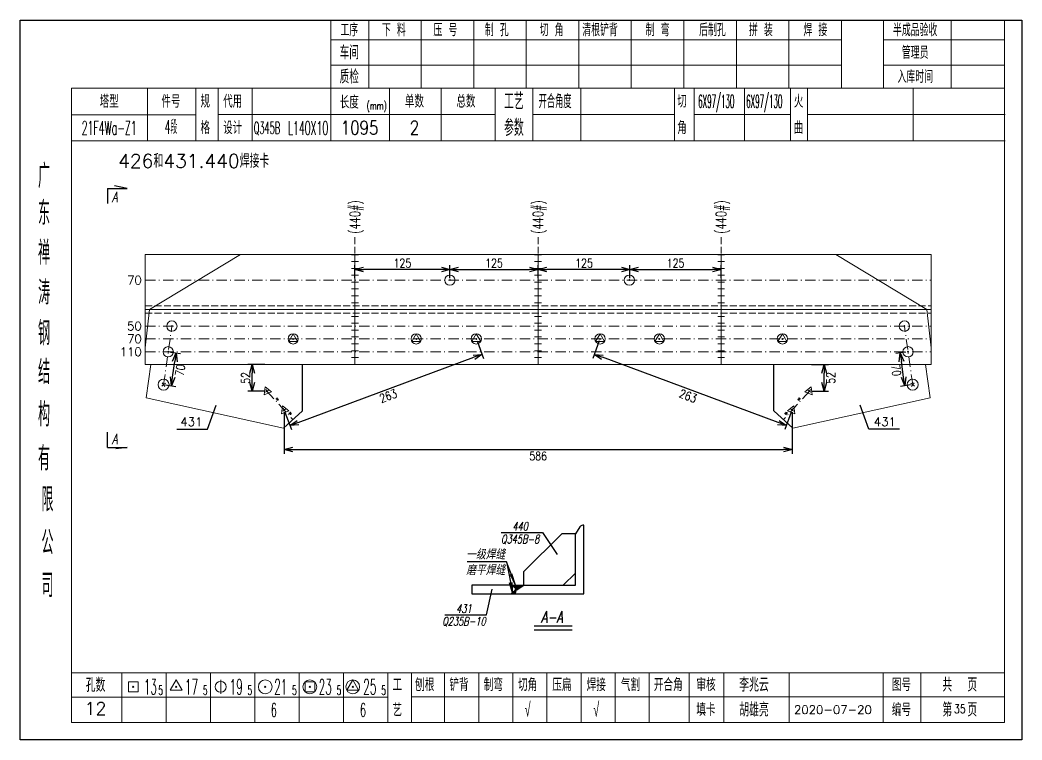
# Model space of a CAD drawing. Extents: x 1310 to 15542, y -76 to 8381.
# Drawn here: x 12441 to 12733.1, y 3663.8 to 3873.7 of the extents above; entities that cross this region are included whole.
import ezdxf
from ezdxf.enums import TextEntityAlignment as Align

# ---------------------------------------------------------------- set-up
doc = ezdxf.new("R2010")
doc.units = 0
doc.header["$MEASUREMENT"] = 0
doc.linetypes.add('一点画线', pattern=[5.2, 3, -1, 0.2, -1])
doc.linetypes.add('虚线', pattern=[2.75, 2, -0.75])
doc.layers.get('0').update_dxf_attribs({"linetype": 'CONTINUOUS', "lineweight": 25})
doc.layers.get('Defpoints').update_dxf_attribs({"linetype": 'CONTINUOUS'})
for name, color, linetype, lineweight in [('1', 7, 'CONTINUOUS', 25), ('2', 7, 'CONTINUOUS', 25), ('4', 7, 'CONTINUOUS', 25), ('5', 7, 'CONTINUOUS', 25)]:
    doc.layers.add(name, color=color, linetype=linetype, lineweight=lineweight)
doc.layers.add('12', color=7, linetype='CONTINUOUS')
doc.styles.add('DimFont', font='simplex.shx', dxfattribs={"width": 0.8, "bigfont": 'gbhzfs.shx'})
doc.styles.add('HZ', font='txt.shx', dxfattribs={"width": 0.7, "oblique": 12, "bigfont": 'hztxt.shx'})
doc.styles.get("Standard").update_dxf_attribs({"font": 'simplex.shx', "width": 0.7, "height": 3, "bigfont": 'gbhzfs.shx'})
doc.dimstyles.new('DHDxfDimStyleOpen30', dxfattribs={"dimtxt": 2.5, "dimasz": 2.5, "dimexe": 1.25, "dimexo": 0.625, "dimtad": 2, "dimtxsty": 'DimFont', "dimblk": 'OPEN30', "dimblk1": 'OPEN30', "dimblk2": 'OPEN30', "dimcen": 2.5, "dimadec": 0, "dimazin": 0, "dimtfac": 1, "dimtmove": 0, "dimatfit": 3, "dimfxl": 0, "dimarcsym": 0})

# ---------------------------------------------------------------- blocks, each defined once
blk = doc.blocks.new('孔21.5')
at = {"layer": '5', "color": 7, "linetype": 'Continuous', "lineweight": 13}
for p, q in [((-0.1, -0.1), (0.1, 0.1)), ((0.1, -0.1), (-0.1, 0.1))]:
    blk.add_line(p, q, dxfattribs=at)
blk.add_circle((0, 0), 1, dxfattribs=at)
blk = doc.blocks.new('孔25.5')
at = {"layer": '5', "color": 7, "linetype": 'Continuous', "lineweight": 13}
for p, q in [((0, 1), (-0.866, -0.5)), ((-0.1, -0.1), (0.1, 0.1)), ((0.1, -0.1), (-0.1, 0.1)), ((0.866, -0.5), (0, 1)), ((-0.866, -0.5), (0.866, -0.5))]:
    blk.add_line(p, q, dxfattribs=at)
blk.add_circle((0, 0), 1, dxfattribs=at)
blk = doc.blocks.new('_OPEN30')
at = {"color": 0, "linetype": 'ByBlock', "lineweight": -2}
for p, q in [((-1, 0.27), (0, 0)), ((0, 0), (-1, -0.27)), ((0, 0), (-1, 0))]:
    blk.add_line(p, q, dxfattribs=at)
blk = doc.blocks.new('*D53')
at = {"color": 0, "linetype": 'Continuous', "lineweight": -2}
for p, q in [((12538.62, 3798.5), (12538.62, 3802.22)), ((12563.81, 3800.97), (12541.12, 3800.97)), ((12566.31, 3798.5), (12566.31, 3802.22))]:
    blk.add_line(p, q, dxfattribs=at)
at = {"layer": 'Defpoints', "color": 0, "linetype": 'Continuous'}
for p in [(12538.62, 3800.97), (12538.62, 3797.88), (12566.31, 3797.88)]:
    blk.add_point(p, dxfattribs=at)
at = {"color": 0, "linetype": 'Continuous', "lineweight": -2, "xscale": 2.5, "yscale": 2.5, "zscale": 2.5, "rotation": 180}
blk.add_blockref('_OPEN30', (12538.62, 3800.97), dxfattribs=at)
at = {"color": 0, "linetype": 'Continuous', "lineweight": -2, "xscale": 2.5, "yscale": 2.5, "zscale": 2.5}
blk.add_blockref('_OPEN30', (12566.31, 3800.97), dxfattribs=at)
at = {"color": 0, "linetype": 'Continuous', "insert": (12552.46, 3802.84), "char_height": 2.5, "attachment_point": 5, "style": 'DimFont'}
blk.add_mtext('125', dxfattribs=at)
blk = doc.blocks.new('*D54')
at = {"color": 0, "linetype": 'Continuous', "lineweight": -2}
for p, q in [((12566.31, 3798.5), (12566.31, 3802.22)), ((12568.81, 3800.97), (12589.5, 3800.97)), ((12592, 3798.5), (12592, 3802.22))]:
    blk.add_line(p, q, dxfattribs=at)
at = {"layer": 'Defpoints', "color": 0, "linetype": 'Continuous'}
for p in [(12592, 3800.97), (12566.31, 3797.88), (12592, 3797.88)]:
    blk.add_point(p, dxfattribs=at)
at = {"color": 0, "linetype": 'Continuous', "lineweight": -2, "xscale": 2.5, "yscale": 2.5, "zscale": 2.5, "rotation": 180}
blk.add_blockref('_OPEN30', (12566.31, 3800.97), dxfattribs=at)
at = {"color": 0, "linetype": 'Continuous', "lineweight": -2, "xscale": 2.5, "yscale": 2.5, "zscale": 2.5}
blk.add_blockref('_OPEN30', (12592, 3800.97), dxfattribs=at)
at = {"color": 0, "linetype": 'Continuous', "insert": (12579.16, 3802.84), "char_height": 2.5, "attachment_point": 5, "style": 'DimFont'}
blk.add_mtext('125', dxfattribs=at)
blk = doc.blocks.new('*D55')
at = {"color": 0, "linetype": 'Continuous', "lineweight": -2}
for p, q in [((12618.8, 3798.5), (12618.8, 3802.22)), ((12621.3, 3800.97), (12642.89, 3800.97)), ((12645.39, 3798.5), (12645.39, 3802.22))]:
    blk.add_line(p, q, dxfattribs=at)
at = {"layer": 'Defpoints', "color": 0, "linetype": 'Continuous'}
for p in [(12645.39, 3800.97), (12618.8, 3797.88), (12645.39, 3797.88)]:
    blk.add_point(p, dxfattribs=at)
at = {"color": 0, "linetype": 'Continuous', "lineweight": -2, "xscale": 2.5, "yscale": 2.5, "zscale": 2.5, "rotation": 180}
blk.add_blockref('_OPEN30', (12618.8, 3800.97), dxfattribs=at)
at = {"color": 0, "linetype": 'Continuous', "lineweight": -2, "xscale": 2.5, "yscale": 2.5, "zscale": 2.5}
blk.add_blockref('_OPEN30', (12645.39, 3800.97), dxfattribs=at)
at = {"color": 0, "linetype": 'Continuous', "insert": (12632.1, 3802.84), "char_height": 2.5, "attachment_point": 5, "style": 'DimFont'}
blk.add_mtext('125', dxfattribs=at)
blk = doc.blocks.new('*D56')
at = {"color": 0, "linetype": 'Continuous', "lineweight": -2}
for p, q in [((12592.04, 3798.5), (12592.04, 3802.22)), ((12616.3, 3800.97), (12594.54, 3800.97)), ((12618.8, 3798.5), (12618.8, 3802.22))]:
    blk.add_line(p, q, dxfattribs=at)
at = {"layer": 'Defpoints', "color": 0, "linetype": 'Continuous'}
for p in [(12592.04, 3800.97), (12592.04, 3797.88), (12618.8, 3797.88)]:
    blk.add_point(p, dxfattribs=at)
at = {"color": 0, "linetype": 'Continuous', "lineweight": -2, "xscale": 2.5, "yscale": 2.5, "zscale": 2.5, "rotation": 180}
blk.add_blockref('_OPEN30', (12592.04, 3800.97), dxfattribs=at)
at = {"color": 0, "linetype": 'Continuous', "lineweight": -2, "xscale": 2.5, "yscale": 2.5, "zscale": 2.5}
blk.add_blockref('_OPEN30', (12618.8, 3800.97), dxfattribs=at)
at = {"color": 0, "linetype": 'Continuous', "insert": (12605.42, 3802.84), "char_height": 2.5, "attachment_point": 5, "style": 'DimFont'}
blk.add_mtext('125', dxfattribs=at)
blk = doc.blocks.new('板孔21.5')
at = {"layer": '5', "color": 7, "linetype": 'Continuous', "lineweight": 13}
for p, q in [((-0.3, -0.3), (0.3, 0.3)), ((0.3, -0.3), (-0.3, 0.3))]:
    blk.add_line(p, q, dxfattribs=at)
blk.add_circle((0, 0), 1, dxfattribs=at)
blk = doc.blocks.new('板孔17.5')
at = {"layer": '5', "color": 7, "linetype": 'Continuous', "lineweight": 13}
for p, q in [((0, 1), (-0.866, -0.5)), ((-0.3, -0.3), (0.3, 0.3)), ((0.3, -0.3), (-0.3, 0.3)), ((0.866, -0.5), (0, 1)), ((-0.866, -0.5), (0.866, -0.5))]:
    blk.add_line(p, q, dxfattribs=at)
at = {"layer": '5', "color": 7, "linetype": 'Continuous', "lineweight": 0}
blk.add_circle((0, 0), 0.1, dxfattribs=at)
blk = doc.blocks.new('*D57')
at = {"color": 0, "linetype": 'Continuous', "lineweight": -2}
for p, q in [((12512.33, 3773.24), (12507.36, 3773.24)), ((12508.61, 3768), (12508.61, 3770.74)), ((12512.33, 3765.5), (12507.36, 3765.5))]:
    blk.add_line(p, q, dxfattribs=at)
at = {"layer": 'Defpoints', "color": 0, "linetype": 'Continuous'}
for p in [(12508.61, 3773.24), (12512.95, 3773.24), (12512.95, 3765.5)]:
    blk.add_point(p, dxfattribs=at)
at = {"color": 0, "linetype": 'Continuous', "lineweight": -2, "xscale": 2.5, "yscale": 2.5, "zscale": 2.5}
for p, rotation in [((12508.61, 3773.24), 90), ((12508.61, 3765.5), 270)]:
    blk.add_blockref('_OPEN30', p, dxfattribs=dict(at, rotation=rotation))
at = {"color": 0, "linetype": 'Continuous', "insert": (12506.74, 3769.37), "char_height": 2.5, "attachment_point": 5, "rotation": 90, "style": 'DimFont'}
blk.add_mtext('52', dxfattribs=at)
blk = doc.blocks.new('*D58')
at = {"color": 0, "linetype": 'Continuous', "lineweight": -2}
for p, q in [((12484.8, 3776.9), (12487.72, 3776.48)), ((12485.46, 3769.55), (12486.12, 3774.18)), ((12483.43, 3767.31), (12486.35, 3766.9))]:
    blk.add_line(p, q, dxfattribs=at)
at = {"layer": 'Defpoints', "color": 0, "linetype": 'Continuous'}
for p in [(12484.18, 3776.99), (12486.48, 3776.66), (12482.81, 3767.4)]:
    blk.add_point(p, dxfattribs=at)
at = {"color": 0, "linetype": 'Continuous', "lineweight": -2, "xscale": 2.5, "yscale": 2.5, "zscale": 2.5}
for p, rotation in [((12486.48, 3776.66), 81.86989764584023), ((12485.11, 3767.07), 261.8698976458402)]:
    blk.add_blockref('_OPEN30', p, dxfattribs=dict(at, rotation=rotation))
at = {"color": 0, "linetype": 'Continuous', "insert": (12487.65, 3771.6), "char_height": 2.5, "attachment_point": 5, "rotation": 81.8699, "style": 'DimFont'}
blk.add_mtext('70', dxfattribs=at)
blk = doc.blocks.new('*D59')
at = {"color": 0, "linetype": 'Continuous', "lineweight": -2}
for p, q in [((12671.75, 3773.24), (12676.71, 3773.24)), ((12675.46, 3768), (12675.46, 3770.74)), ((12671.75, 3765.5), (12676.71, 3765.5))]:
    blk.add_line(p, q, dxfattribs=at)
at = {"layer": 'Defpoints', "color": 0, "linetype": 'Continuous'}
for p in [(12671.12, 3773.24), (12675.46, 3773.24), (12671.12, 3765.5)]:
    blk.add_point(p, dxfattribs=at)
at = {"color": 0, "linetype": 'Continuous', "lineweight": -2, "xscale": 2.5, "yscale": 2.5, "zscale": 2.5}
for p, rotation in [((12675.46, 3773.24), 90), ((12675.46, 3765.5), 270)]:
    blk.add_blockref('_OPEN30', p, dxfattribs=dict(at, rotation=rotation))
at = {"color": 0, "linetype": 'Continuous', "insert": (12677.34, 3769.37), "char_height": 2.5, "attachment_point": 5, "rotation": 90, "style": 'DimFont'}
blk.add_mtext('52', dxfattribs=at)
blk = doc.blocks.new('*D60')
at = {"color": 0, "linetype": 'Continuous', "lineweight": -2}
for p, q in [((12699.27, 3776.9), (12696.36, 3776.48)), ((12698.61, 3769.55), (12697.95, 3774.18)), ((12700.64, 3767.31), (12697.73, 3766.9))]:
    blk.add_line(p, q, dxfattribs=at)
at = {"layer": 'Defpoints', "color": 0, "linetype": 'Continuous'}
for p in [(12697.6, 3776.66), (12699.89, 3776.99), (12701.26, 3767.4)]:
    blk.add_point(p, dxfattribs=at)
at = {"color": 0, "linetype": 'Continuous', "lineweight": -2, "xscale": 2.5, "yscale": 2.5, "zscale": 2.5}
for p, rotation in [((12697.6, 3776.66), 98.13010235415979), ((12698.96, 3767.07), 278.1301023541598)]:
    blk.add_blockref('_OPEN30', p, dxfattribs=dict(at, rotation=rotation))
at = {"color": 0, "linetype": 'Continuous', "insert": (12696.42, 3771.6), "char_height": 2.5, "attachment_point": 5, "rotation": 278.1301, "style": 'DimFont'}
blk.add_mtext('70', dxfattribs=at)
blk = doc.blocks.new('*D61')
at = {"color": 0, "linetype": 'Continuous', "lineweight": -2}
for p, q in [((12574.21, 3780.15), (12576.09, 3775.07)), ((12522.02, 3756.34), (12573.32, 3775.37)), ((12518.22, 3759.38), (12520.11, 3754.3))]:
    blk.add_line(p, q, dxfattribs=at)
at = {"layer": 'Defpoints', "color": 0, "linetype": 'Continuous'}
for p in [(12573.99, 3780.74), (12575.66, 3776.24), (12518.01, 3759.96)]:
    blk.add_point(p, dxfattribs=at)
at = {"color": 0, "linetype": 'Continuous', "lineweight": -2, "xscale": 2.5, "yscale": 2.5, "zscale": 2.5}
for p, rotation in [((12575.66, 3776.24), 20.35494384151044), ((12519.67, 3755.47), 200.3549438415104)]:
    blk.add_blockref('_OPEN30', p, dxfattribs=dict(at, rotation=rotation))
at = {"color": 0, "linetype": 'Continuous', "insert": (12548.32, 3764.1), "char_height": 2.5, "attachment_point": 5, "rotation": 20.3549, "style": 'DimFont'}
blk.add_mtext('263', dxfattribs=at)
blk = doc.blocks.new('*D62')
at = {"color": 0, "linetype": 'Continuous', "lineweight": -2}
for p, q in [((12609.86, 3780.15), (12607.98, 3775.07)), ((12662.06, 3756.34), (12610.76, 3775.37)), ((12665.85, 3759.38), (12663.96, 3754.3))]:
    blk.add_line(p, q, dxfattribs=at)
at = {"layer": 'Defpoints', "color": 0, "linetype": 'Continuous'}
for p in [(12610.08, 3780.74), (12608.41, 3776.24), (12666.07, 3759.96)]:
    blk.add_point(p, dxfattribs=at)
at = {"color": 0, "linetype": 'Continuous', "lineweight": -2, "xscale": 2.5, "yscale": 2.5, "zscale": 2.5}
for p, rotation in [((12608.41, 3776.24), 159.6450561584895), ((12664.4, 3755.47), 339.6450561584895)]:
    blk.add_blockref('_OPEN30', p, dxfattribs=dict(at, rotation=rotation))
at = {"color": 0, "linetype": 'Continuous', "insert": (12635.75, 3764.1), "char_height": 2.5, "attachment_point": 5, "rotation": 339.6451, "style": 'DimFont'}
blk.add_mtext('263', dxfattribs=at)
blk = doc.blocks.new('*D63')
at = {"color": 0, "linetype": 'Continuous', "lineweight": -2}
for p, q in [((12518.01, 3759.34), (12518.01, 3747.21)), ((12666.07, 3759.34), (12666.07, 3747.21)), ((12520.51, 3748.46), (12663.57, 3748.46))]:
    blk.add_line(p, q, dxfattribs=at)
at = {"layer": 'Defpoints', "color": 0, "linetype": 'Continuous'}
for p in [(12518.01, 3759.96), (12666.07, 3759.96), (12666.07, 3748.46)]:
    blk.add_point(p, dxfattribs=at)
at = {"color": 0, "linetype": 'Continuous', "lineweight": -2, "xscale": 2.5, "yscale": 2.5, "zscale": 2.5, "rotation": 180}
blk.add_blockref('_OPEN30', (12518.01, 3748.46), dxfattribs=at)
at = {"color": 0, "linetype": 'Continuous', "lineweight": -2, "xscale": 2.5, "yscale": 2.5, "zscale": 2.5}
blk.add_blockref('_OPEN30', (12666.07, 3748.46), dxfattribs=at)
at = {"color": 0, "linetype": 'Continuous', "insert": (12592.04, 3746.59), "char_height": 2.5, "attachment_point": 5, "style": 'DimFont'}
blk.add_mtext('586', dxfattribs=at)
blk = doc.blocks.new('CTJGK')
at = {"color": 6, "linetype": 'Continuous'}
for p, q in [((0, 209.97), (292.13, 209.97)), ((0, 0), (0, 209.97)), ((292.13, 209.97), (292.13, 0)), ((292.13, 0), (0, 0))]:
    blk.add_line(p, q, dxfattribs=at)

msp = doc.modelspace()

# ---------------------------------------------------------------- hatches: boundary and pattern name
msp.add_hatch(color=256).paths.add_polyline_path([(12584.497, 3708.887), (12584.517, 3708.633), (12585.404, 3708.014), (12585.404, 3707.514), (12584.661, 3706.845), (12584.698, 3706.387), (12585.404, 3706.387), (12585.404, 3706.74, -0.2557171), (12585.865, 3707.582), (12587.904, 3708.887)])
h = msp.add_hatch(color=256)
h.paths.add_polyline_path([(12584.573, 3706.765), (12584.154, 3706.387), (12584.698, 3706.387)])
h.paths.add_polyline_path([(12584.614, 3706.802), (12584.573, 3706.765), (12584.698, 3706.387)])
h.paths.add_polyline_path([(12584.661, 3706.845), (12584.614, 3706.802), (12584.698, 3706.387)])

# ---------------------------------------------------------------- linework, layer by layer
for p, q in [((12466.505, 3824.633), (12472.247, 3824.633)), ((12466.505, 3824.633), (12466.505, 3820.203)), ((12472.247, 3824.633), (12468.559, 3825.38)), ((12466.505, 3749.094), (12466.505, 3753.524)), ((12466.505, 3749.094), (12472.247, 3749.094)), ((12472.247, 3749.094), (12468.914, 3748.636)), ((12581.209, 3724.275), (12593.343, 3724.275)), ((12598.904, 3723.887), (12587.904, 3712.887)), ((12593.343, 3724.275), (12597.536, 3717.838)), ((12602.904, 3723.887), (12598.904, 3723.887)), ((12587.904, 3708.887), (12587.904, 3712.887)), ((12602.904, 3712.423), (12599.368, 3708.887)), ((12576.958, 3700.283), (12578.627, 3707.738)), ((12564.824, 3700.283), (12576.958, 3700.283)), ((12590.912, 3697.042), (12601.95, 3697.042)), ((12590.912, 3695.935), (12601.95, 3695.935))]:
    msp.add_line(p, q)
at = {"color": 7, "linetype": 'Continuous', "lineweight": 18}
for p, q in [((12477.472, 3805.378), (12477.472, 3773.236)), ((12477.472, 3805.378), (12706.602, 3805.378)), ((12706.602, 3805.378), (12706.602, 3773.236)), ((12477.472, 3789.307), (12706.602, 3789.307))]:
    msp.add_line(p, q, dxfattribs=at)
at = {"color": 7, "linetype": 'Continuous', "lineweight": 13}
for p, q in [((12478.753, 3789.307), (12505.232, 3805.378)), ((12705.32, 3789.307), (12678.841, 3805.378)), ((12477.472, 3778.172), (12478.753, 3789.307)), ((12706.602, 3778.172), (12705.32, 3789.307))]:
    msp.add_line(p, q, dxfattribs=at)
at = {"color": 3, "linetype": '一点画线', "lineweight": 13}
for p, q in [((12477.472, 3797.878), (12706.602, 3797.878)), ((12477.472, 3784.486), (12706.602, 3784.486)), ((12477.472, 3780.736), (12706.602, 3780.736)), ((12477.472, 3776.986), (12706.602, 3776.986))]:
    msp.add_line(p, q, dxfattribs=at)
at = {"color": 1, "linetype": '虚线', "lineweight": 18}
for p, q in [((12477.472, 3790.378), (12706.602, 3790.378)), ((12477.472, 3788.236), (12706.602, 3788.236))]:
    msp.add_line(p, q, dxfattribs=at)
at = {"color": 0, "linetype": 'Continuous'}
for p, q in [((12523.304, 3759.724), (12523.304, 3773.236)), ((12660.769, 3759.724), (12660.769, 3773.236)), ((12495.652, 3754.44), (12498.134, 3761.4)), ((12688.421, 3754.44), (12685.939, 3761.4)), ((12486.689, 3754.44), (12495.652, 3754.44)), ((12697.384, 3754.44), (12688.421, 3754.44)), ((12604.209, 3725.926), (12602.904, 3723.887)), ((12604.209, 3725.926), (12602.904, 3723.887)), ((12605.404, 3726.387), (12605.051, 3726.387)), ((12605.404, 3726.387), (12605.051, 3726.387)), ((12582.804, 3715.721), (12584.698, 3706.387)), ((12584.698, 3706.387), (12583.645, 3709.562)), ((12585.404, 3708.014), (12584.154, 3708.887)), ((12584.154, 3708.887), (12587.904, 3708.887)), ((12585.404, 3707.514), (12584.154, 3706.387)), ((12584.698, 3706.387), (12584.43, 3709.721)), ((12585.865, 3707.582), (12587.904, 3708.887)), ((12584.154, 3706.387), (12585.404, 3706.387)), ((12585.404, 3706.387), (12585.404, 3706.74))]:
    msp.add_line(p, q, dxfattribs=at)
for points in [[(12585.404, 3706.387), (12605.404, 3706.387), (12605.404, 3726.387)], [(12587.904, 3708.887), (12602.904, 3708.887), (12602.904, 3723.887)]]:
    msp.add_lwpolyline(points)
for points in [[(12584.154, 3708.887), (12572.659, 3708.887), (12572.659, 3706.387), (12584.154, 3706.387)], [(12585.404, 3707.514), (12585.404, 3708.014)]]:
    msp.add_lwpolyline(points, dxfattribs=at)
for centre, start, end in [((12605.051, 3725.387), 90, 147.37649), ((12605.051, 3725.387), 90, 147.37649), ((12586.404, 3706.74), 122.62351, 180)]:
    msp.add_arc(centre, 1, start, end, dxfattribs=at)
at = {"layer": '1', "color": 7, "linetype": 'Continuous', "lineweight": 18}
for p, q in [((12477.472, 3773.236), (12706.602, 3773.236)), ((12477.722, 3763.584), (12479.101, 3773.236)), ((12479.101, 3773.236), (12523.304, 3773.236)), ((12706.351, 3763.584), (12704.972, 3773.236)), ((12517.766, 3754.667), (12477.722, 3763.584)), ((12666.307, 3754.667), (12706.351, 3763.584)), ((12523.304, 3759.724), (12517.766, 3754.667)), ((12660.769, 3759.724), (12666.307, 3754.667))]:
    msp.add_line(p, q, dxfattribs=at)
at = {"layer": '1', "color": 2}
for p, q in [((12582.804, 3715.721), (12571.339, 3715.721)), ((12585.404, 3708.887), (12582.804, 3715.721)), ((12585.404, 3708.887), (12583.976, 3712.035)), ((12585.404, 3708.887), (12584.378, 3712.188))]:
    msp.add_line(p, q, dxfattribs=at)
at = {"layer": '2', "color": 216, "linetype": '虚线', "lineweight": 13}
for p, q in [((12538.619, 3810.378), (12538.619, 3773.236)), ((12592.005, 3810.378), (12592.005, 3773.236)), ((12645.39, 3810.378), (12645.39, 3773.236))]:
    msp.add_line(p, q, dxfattribs=at)
at = {"layer": '2', "color": 7, "linetype": 'Continuous', "lineweight": 13}
for p, q in [((12539.619, 3805.307), (12537.619, 3805.307)), ((12538.619, 3789.307), (12538.619, 3805.378)), ((12593.005, 3805.307), (12591.005, 3805.307)), ((12592.005, 3789.307), (12592.005, 3805.378)), ((12646.39, 3805.307), (12644.39, 3805.307)), ((12645.39, 3789.307), (12645.39, 3805.378)), ((12539.619, 3803.307), (12537.619, 3803.307)), ((12539.619, 3801.307), (12537.619, 3801.307)), ((12593.005, 3803.307), (12591.005, 3803.307)), ((12593.005, 3801.307), (12591.005, 3801.307)), ((12646.39, 3803.307), (12644.39, 3803.307)), ((12646.39, 3801.307), (12644.39, 3801.307)), ((12539.619, 3799.307), (12537.619, 3799.307)), ((12593.005, 3799.307), (12591.005, 3799.307)), ((12646.39, 3799.307), (12644.39, 3799.307)), ((12539.619, 3797.307), (12537.619, 3797.307)), ((12539.619, 3795.307), (12537.619, 3795.307)), ((12593.005, 3797.307), (12591.005, 3797.307)), ((12593.005, 3795.307), (12591.005, 3795.307)), ((12646.39, 3797.307), (12644.39, 3797.307)), ((12646.39, 3795.307), (12644.39, 3795.307)), ((12539.619, 3793.307), (12537.619, 3793.307)), ((12593.005, 3793.307), (12591.005, 3793.307)), ((12646.39, 3793.307), (12644.39, 3793.307)), ((12539.619, 3791.307), (12537.619, 3791.307)), ((12538.619, 3789.307), (12538.619, 3773.236)), ((12593.005, 3791.307), (12591.005, 3791.307)), ((12592.005, 3789.307), (12592.005, 3773.236)), ((12646.39, 3791.307), (12644.39, 3791.307)), ((12645.39, 3789.307), (12645.39, 3773.236)), ((12537.619, 3787.307), (12539.619, 3787.307)), ((12591.005, 3787.307), (12593.005, 3787.307)), ((12644.39, 3787.307), (12646.39, 3787.307)), ((12537.619, 3785.307), (12539.619, 3785.307)), ((12537.619, 3783.307), (12539.619, 3783.307)), ((12591.005, 3785.307), (12593.005, 3785.307)), ((12591.005, 3783.307), (12593.005, 3783.307)), ((12644.39, 3785.307), (12646.39, 3785.307)), ((12644.39, 3783.307), (12646.39, 3783.307)), ((12537.619, 3781.307), (12539.619, 3781.307)), ((12591.005, 3781.307), (12593.005, 3781.307)), ((12644.39, 3781.307), (12646.39, 3781.307)), ((12537.619, 3779.307), (12539.619, 3779.307)), ((12537.619, 3777.307), (12539.619, 3777.307)), ((12591.005, 3779.307), (12593.005, 3779.307)), ((12591.005, 3777.307), (12593.005, 3777.307)), ((12644.39, 3779.307), (12646.39, 3779.307)), ((12644.39, 3777.307), (12646.39, 3777.307)), ((12537.619, 3775.307), (12539.619, 3775.307)), ((12591.005, 3775.307), (12593.005, 3775.307)), ((12644.39, 3775.307), (12646.39, 3775.307)), ((12591.005, 3773.307), (12593.005, 3773.307)), ((12644.39, 3773.307), (12646.39, 3773.307))]:
    msp.add_line(p, q, dxfattribs=at)
at = {"layer": '2', "color": 9, "linetype": '一点画线', "lineweight": 13}
for p, q in [((12482.814, 3767.402), (12485.254, 3784.486)), ((12701.26, 3767.402), (12698.819, 3784.486)), ((12512.95, 3765.504), (12520.535, 3757.195)), ((12671.123, 3765.504), (12663.538, 3757.195))]:
    msp.add_line(p, q, dxfattribs=at)
at = {"layer": '4', "color": 1, "linetype": 'Continuous', "lineweight": 18}
for p, q in [((12440.972, 3873.741), (12440.972, 3663.771)), ((12733.102, 3873.741), (12440.972, 3873.741)), ((12531.602, 3873.741), (12531.602, 3853.901)), ((12542.632, 3873.741), (12542.632, 3853.881)), ((12557.942, 3873.741), (12557.942, 3853.881)), ((12573.262, 3873.741), (12573.262, 3853.881)), ((12588.572, 3873.741), (12588.572, 3853.881)), ((12603.882, 3873.741), (12603.882, 3853.881)), ((12619.192, 3873.741), (12619.192, 3853.881)), ((12634.512, 3873.741), (12634.512, 3853.881)), ((12649.822, 3873.741), (12649.822, 3853.881)), ((12665.132, 3873.741), (12665.132, 3853.881)), ((12680.442, 3873.741), (12680.442, 3853.901)), ((12680.442, 3873.741), (12680.442, 3853.881)), ((12692.722, 3873.741), (12692.722, 3853.881)), ((12712.472, 3873.741), (12712.472, 3853.881)), ((12728.052, 3873.741), (12728.052, 3853.881)), ((12733.102, 3843.941), (12733.102, 3873.741)), ((12680.442, 3868.011), (12531.602, 3868.011)), ((12728.052, 3868.011), (12692.722, 3868.011)), ((12680.442, 3860.531), (12531.602, 3860.531)), ((12728.052, 3860.531), (12692.722, 3860.531)), ((12455.982, 3853.881), (12455.982, 3668.821)), ((12728.052, 3853.881), (12455.982, 3853.881)), ((12478.102, 3853.891), (12478.102, 3838.471)), ((12492.252, 3838.471), (12492.252, 3853.881)), ((12498.752, 3838.471), (12498.752, 3853.881)), ((12508.622, 3853.881), (12508.622, 3838.471)), ((12531.602, 3853.901), (12531.602, 3838.471)), ((12548.722, 3853.881), (12548.722, 3838.471)), ((12563.772, 3853.881), (12563.772, 3838.471)), ((12579.472, 3853.881), (12579.472, 3838.471)), ((12590.532, 3853.881), (12590.532, 3838.471)), ((12604.482, 3853.881), (12604.482, 3838.471)), ((12631.782, 3853.881), (12631.782, 3838.471)), ((12637.542, 3853.881), (12637.542, 3838.471)), ((12652.162, 3853.881), (12652.162, 3838.471)), ((12665.622, 3853.881), (12665.622, 3838.471)), ((12670.612, 3853.881), (12670.612, 3838.471)), ((12701.352, 3853.881), (12701.352, 3838.471)), ((12728.052, 3668.821), (12728.052, 3853.881)), ((12492.252, 3846.121), (12455.982, 3846.121)), ((12579.472, 3846.171), (12498.752, 3846.171)), ((12590.532, 3846.171), (12631.782, 3846.171)), ((12637.542, 3846.171), (12665.622, 3846.171)), ((12670.612, 3846.171), (12728.232, 3846.171)), ((12733.102, 3663.771), (12733.102, 3843.941)), ((12728.232, 3838.471), (12455.982, 3838.471)), ((12455.982, 3683.351), (12728.052, 3683.351)), ((12470.672, 3683.351), (12470.672, 3668.821)), ((12483.602, 3668.821), (12483.602, 3683.351)), ((12496.532, 3683.351), (12496.532, 3668.821)), ((12509.452, 3668.821), (12509.452, 3683.351)), ((12522.382, 3683.351), (12522.382, 3668.821)), ((12535.312, 3668.821), (12535.312, 3683.351)), ((12548.232, 3668.821), (12548.232, 3683.351)), ((12555.102, 3668.821), (12555.102, 3683.351)), ((12564.762, 3668.821), (12564.762, 3683.351)), ((12574.702, 3668.821), (12574.702, 3683.351)), ((12584.642, 3668.821), (12584.642, 3683.351)), ((12594.592, 3668.821), (12594.592, 3683.351)), ((12604.532, 3668.821), (12604.532, 3683.351)), ((12614.472, 3668.821), (12614.472, 3683.351)), ((12624.422, 3668.821), (12624.422, 3683.351)), ((12636.062, 3668.821), (12636.062, 3683.351)), ((12646.212, 3668.821), (12646.212, 3683.351)), ((12665.272, 3668.821), (12665.272, 3683.351)), ((12692.652, 3668.821), (12692.652, 3683.351)), ((12703.612, 3668.821), (12703.612, 3683.351)), ((12548.232, 3676.221), (12455.982, 3676.221)), ((12555.062, 3676.381), (12728.052, 3676.381)), ((12455.982, 3668.821), (12728.052, 3668.821)), ((12440.972, 3663.771), (12733.102, 3663.771))]:
    msp.add_line(p, q, dxfattribs=at)
at = {"layer": '4', "color": 7, "linetype": 'Continuous', "lineweight": 13}
for p, q in [((12486.472, 3681.271), (12484.74, 3678.271)), ((12488.204, 3678.271), (12486.472, 3681.271)), ((12499.472, 3681.271), (12499.472, 3677.271)), ((12537.972, 3681.271), (12536.24, 3678.271)), ((12539.704, 3678.271), (12537.972, 3681.271)), ((12472.558, 3677.857), (12472.558, 3680.685)), ((12472.558, 3680.685), (12475.386, 3680.685)), ((12473.772, 3679.071), (12474.172, 3679.471)), ((12474.172, 3679.071), (12473.772, 3679.471)), ((12475.386, 3680.685), (12475.386, 3677.857)), ((12484.74, 3678.271), (12488.204, 3678.271)), ((12486.272, 3679.071), (12486.672, 3679.471)), ((12486.672, 3679.071), (12486.272, 3679.471)), ((12512.272, 3679.071), (12512.672, 3679.471)), ((12512.672, 3679.071), (12512.272, 3679.471)), ((12524.058, 3677.857), (12524.058, 3680.685)), ((12524.058, 3680.685), (12526.886, 3680.685)), ((12525.272, 3679.071), (12525.672, 3679.471)), ((12525.672, 3679.071), (12525.272, 3679.471)), ((12526.886, 3680.685), (12526.886, 3677.857)), ((12536.24, 3678.271), (12539.704, 3678.271)), ((12537.772, 3679.071), (12538.172, 3679.471)), ((12538.172, 3679.071), (12537.772, 3679.471)), ((12475.386, 3677.857), (12472.558, 3677.857)), ((12526.886, 3677.857), (12524.058, 3677.857))]:
    msp.add_line(p, q, dxfattribs=at)
for centre, radius in [((12499.472, 3679.271), 1.6), ((12512.472, 3679.271), 2), ((12525.472, 3679.271), 2), ((12537.972, 3679.271), 2)]:
    msp.add_circle(centre, radius, dxfattribs=at)

# ---------------------------------------------------------------- block references
at = {"color": 0, "linetype": 'Continuous'}
msp.add_blockref('CTJGK', (12440.972, 3663.771), dxfattribs=at)
at = {"color": 8, "linetype": 'Continuous', "lineweight": 9, "xscale": 1.5, "yscale": 1.5, "zscale": 1.5}
for p in [(12566.31, 3797.878), (12618.623, 3797.878)]:
    msp.add_blockref('孔21.5', p, dxfattribs=at)
at = {"layer": '1', "color": 8, "linetype": 'Continuous', "lineweight": 9, "yscale": 1.5, "zscale": 1.5}
for name, p, xscale in [('孔21.5', (12485.254, 3784.486), 1.5), ('孔21.5', (12698.819, 3784.486), -1.5), ('孔25.5', (12520.607, 3780.736), 1.5), ('孔25.5', (12556.482, 3780.736), 1.5), ('孔25.5', (12573.992, 3780.736), 1.5), ('孔25.5', (12610.081, 3780.736), -1.5), ('孔25.5', (12627.378, 3780.736), 1.5), ('孔25.5', (12663.253, 3780.736), 1.5), ('孔21.5', (12484.183, 3776.986), 1.5), ('孔21.5', (12699.891, 3776.986), -1.5)]:
    msp.add_blockref(name, p, dxfattribs=dict(at, xscale=xscale))
at = {"layer": '1', "color": 7, "linetype": 'Continuous', "lineweight": 0}
for name, p, xscale, yscale, zscale, rotation in [('板孔21.5', (12482.814, 3767.402), -1.612499999999597, 1.612499999999955, 1.6125, 261.869897645908), ('板孔21.5', (12701.26, 3767.402), 1.612499999999597, 1.612499999999955, 1.6125, 98.13010235409199), ('板孔17.5', (12512.95, 3765.504), -1.312500000000222, 1.3125, 1.3125, 261.8698976457808), ('板孔17.5', (12671.123, 3765.504), 1.312500000000222, 1.3125, 1.3125, 98.13010235421916), ('板孔17.5', (12518.007, 3759.965), -1.312500000000222, 1.3125, 1.3125, 261.8698976457808), ('板孔17.5', (12666.067, 3759.965), 1.312500000000222, 1.3125, 1.3125, 98.13010235421916)]:
    msp.add_blockref(name, p, dxfattribs=dict(at, xscale=xscale, yscale=yscale, zscale=zscale, rotation=rotation))

# ---------------------------------------------------------------- texts
at = {"color": 7, "linetype": 'Continuous', "lineweight": 13}
for s, p in [('70', (12476.472, 3797.878)), ('50', (12476.472, 3784.486)), ('70', (12476.472, 3780.736)), ('110', (12476.472, 3776.986)), ('431', (12494.15, 3756.582)), ('431', (12696.352, 3756.582))]:
    msp.add_text(s, height=2.5, dxfattribs=at).set_placement(p, align=Align.MIDDLE_RIGHT)
at = {"layer": '1', "color": 6, "style": 'HZ', "oblique": 12, "width": 0.7}
for s, p in [('一级焊缝', (12576.696, 3716.407)), ('磨平焊缝', (12576.696, 3711.835))]:
    msp.add_text(s, height=3, dxfattribs=at).set_placement(p, align=Align.CENTER)
at = {"layer": '12', "color": 140, "style": 'HZ', "oblique": 12, "width": 0.7}
for s, height, p in [('A', 3, (12468.567, 3820.648)), ('A', 3, (12468.567, 3750.079)), ('440', 2.5, (12586.786, 3724.816)), ('Q345B-8', 2.5, (12586.786, 3721.111)), ('431', 2.5, (12570.401, 3700.825)), ('A-A', 3.4, (12596.017, 3697.945)), ('Q235B-10', 2.5, (12570.401, 3697.12))]:
    msp.add_text(s, height=height, dxfattribs=at).set_placement(p, align=Align.CENTER)
at = {"layer": '2', "color": 7, "linetype": 'Continuous', "lineweight": 13, "width": 0.7}
for p in [(12538.619, 3811.378), (12592.005, 3811.378), (12645.39, 3811.378)]:
    msp.add_text('(440#)', height=3, rotation=90, dxfattribs=at).set_placement(p, align=Align.MIDDLE_LEFT)
at = {"layer": '2', "color": 7, "linetype": 'Continuous', "lineweight": 13}
for s, rotation, p in [('50', 311.8699, (12515.7, 3762.936)), ('50', 48.1301, (12668.373, 3762.936)), ('25', 311.8699, (12519.492, 3758.782)), ('25', 48.1301, (12664.581, 3758.782))]:
    msp.add_text(s, height=0.45, rotation=rotation, dxfattribs=at).set_placement(p, align=Align.BOTTOM_CENTER)
at = {"layer": '4', "color": 1, "linetype": 'Continuous', "lineweight": 25}
for s, height, width, p in [('工序', 3.7, 0.7, (12536.972, 3870.871)), ('下 料', 3.7, 0.7, (12549.972, 3870.871)), ('压 号', 3.7, 0.7, (12564.972, 3870.871)), ('制 孔', 3.7, 0.7, (12579.972, 3870.871)), ('切 角', 3.7, 0.7, (12595.972, 3870.871)), ('清根铲背 ', 3.7, 0.7, (12610.972, 3870.871)), (' 制 弯', 3.7, 0.7, (12625.972, 3870.871)), (' 后制孔', 3.7, 0.7, (12641.972, 3870.871)), ('拼 装', 3.7, 0.7, (12656.972, 3870.871)), (' 焊 接', 3.7, 0.7, (12671.972, 3870.871)), ('半成品验收', 3.7, 0.7, (12701.972, 3870.871)), ('车间', 4, 0.7, (12536.972, 3864.271)), ('管理员', 3.7, 0.7, (12701.972, 3864.271)), ('质检', 4, 0.7, (12536.972, 3857.211)), ('入库时间', 3.7, 0.7, (12701.972, 3857.211)), ('(mm)', 2.24, 0.7, (12544.972, 3848.771)), ('工艺', 4.8, 0.7, (12584.972, 3850.031)), ('开合角度', 4, 0.6, (12596.972, 3850.031)), ('6X97/130', 3.8, 0.4, (12643.972, 3850.031)), ('6X97/130', 3.8, 0.4, (12657.972, 3850.031)), ('4段', 4, 0.5, (12484.972, 3842.541)), ('参数', 4.8, 0.7, (12584.972, 3842.321)), ('21F4Wa-Z1', 4, 0.5, (12466.972, 3842.291)), ('Q345B', 3.5, 0.5, (12512.972, 3842.271)), ('L140X10', 4, 0.5, (12524.972, 3842.271)), ('1095', 4, 0.8, (12539.972, 3842.321)), ('2', 4, 0.8, (12555.972, 3842.321)), ('广', 6.96, 0.7, (12447.972, 3828.241)), ('东', 6.96, 0.7, (12447.972, 3817.451)), ('禅', 6.96, 0.7, (12447.972, 3805.861)), ('涛', 6.96, 0.7, (12447.972, 3794.261)), ('钢', 6.96, 0.7, (12447.972, 3782.371)), ('结', 6.96, 0.7, (12447.972, 3771.061)), ('构', 6.96, 0.7, (12447.972, 3758.681)), ('有', 6.96, 0.7, (12447.972, 3745.871)), ('限', 6.96, 0.7, (12448.972, 3733.871)), ('公', 6.96, 0.7, (12448.972, 3721.331)), ('司', 6.96, 0.7, (12448.972, 3708.851)), ('13', 4.47, 0.5, (12478.972, 3679.271)), ('17', 4.47, 0.5, (12490.972, 3679.271)), ('19', 4.47, 0.5, (12503.972, 3679.271)), ('21', 4.47, 0.5, (12516.972, 3679.271)), ('23', 4.47, 0.5, (12529.972, 3679.271)), ('25', 4.47, 0.5, (12542.972, 3679.271)), ('刨根', 3.7, 0.8, (12558.972, 3679.871)), ('铲背', 3.7, 0.8, (12568.972, 3679.871)), ('制弯', 3.7, 0.8, (12578.972, 3679.871)), ('切角', 3.7, 0.8, (12588.972, 3679.871)), ('压扁', 3.7, 0.8, (12598.972, 3679.871)), ('焊接', 3.7, 0.8, (12608.972, 3679.871)), ('气割', 3.7, 0.8, (12618.972, 3679.871)), ('开合角', 3.7, 0.8, (12629.972, 3679.871)), ('审核', 3.7, 0.8, (12640.972, 3679.871)), ('图号', 3.7, 0.8, (12697.972, 3679.871)), ('共  页', 4, 0.8, (12714.972, 3679.871)), ('5', 2.68, 0.6, (12481.972, 3678.271)), ('5', 2.68, 0.6, (12494.972, 3678.271)), ('5', 2.68, 0.6, (12507.972, 3678.271)), ('5', 2.68, 0.6, (12520.972, 3678.271)), ('5', 2.68, 0.6, (12533.972, 3678.271)), ('5', 2.68, 0.6, (12546.972, 3678.271)), ('√', 4, 0.6, (12588.972, 3672.601)), ('√', 4, 0.6, (12608.972, 3672.601)), ('第  页', 4, 0.8, (12714.972, 3672.601)), ('6', 4, 0.5, (12514.972, 3672.521)), ('6', 4, 0.5, (12540.972, 3672.521)), ('填卡', 3.7, 0.8, (12640.972, 3672.601)), ('编号', 3.7, 0.8, (12697.972, 3672.601))]:
    msp.add_text(s, height=height, dxfattribs=dict(at, width=width)).set_placement(p, align=Align.MIDDLE_CENTER)
for s, height, p in [('塔型', 3.7, (12466.972, 3850.001)), ('件号', 3.7, (12484.972, 3850.001)), ('规', 3.7, (12494.972, 3850.031)), ('代用', 3.7, (12502.972, 3850.031)), ('长度', 3.7, (12536.972, 3849.771)), ('单数', 3.7, (12555.972, 3850.031)), ('总数', 3.7, (12570.972, 3850.031)), ('切', 3.7, (12633.972, 3850.031)), ('火', 3.7, (12667.972, 3850.031)), ('格', 3.7, (12494.972, 3842.321)), ('设计', 3.7, (12502.972, 3842.321)), ('角', 3.7, (12633.972, 3842.321)), ('曲', 3.7, (12667.972, 3842.321)), ('孔数', 4, (12462.972, 3679.791)), ('工', 3.7, (12550.972, 3679.871)), ('李兆云', 4, (12654.972, 3679.871)), ('胡雄亮', 4, (12654.972, 3672.601)), ('12', 3.7, (12462.972, 3672.961)), ('艺', 3.7, (12550.972, 3672.521)), ('2020-07-20', 2.5, (12677.972, 3672.601))]:
    msp.add_text(s, height=height, dxfattribs=at).set_placement(p, align=Align.MIDDLE_CENTER)
at = {"layer": '4', "color": 4, "linetype": 'Continuous', "lineweight": 25}
msp.add_text('426和431.440焊接卡', height=4, dxfattribs=at).set_placement((12491.607, 3832.641), align=Align.MIDDLE_CENTER)
at = {"layer": '4', "color": 6, "linetype": 'Continuous', "lineweight": 25, "width": 0.8}
msp.add_text('35', height=2.5, dxfattribs=at).set_placement((12714.997, 3672.829), align=Align.MIDDLE_CENTER)

# ---------------------------------------------------------------- dimensions: what is measured, and where the dimension line sits
at = {"color": 0, "linetype": 'Continuous'}
for base, p1, p2, text, picture, middle in [((12538.619, 3800.968), (12566.31, 3797.878), (12538.619, 3797.878), '125', '*D53', (12552.465, 3802.843)), ((12592.037, 3800.968), (12618.801, 3797.878), (12592.037, 3797.878), '125', '*D56', (12605.419, 3802.843)), ((12666.067, 3748.465), (12518.007, 3759.965), (12666.067, 3759.965), '586', '*D63', (12592.037, 3746.59))]:
    dim = msp.add_linear_dim(base=base, p1=p1, p2=p2, text=text, dimstyle='DHDxfDimStyleOpen30', dxfattribs=at)
    dim.commit()
    dim.dimension.update_dxf_attribs({"geometry": picture, "text_midpoint": middle})
for base, p1, p2, angle, text, picture, middle in [((12592.005, 3800.968), (12566.31, 3797.878), (12592.005, 3797.878), 180, '125', '*D54', (12579.157, 3802.843)), ((12645.39, 3800.968), (12618.801, 3797.878), (12645.39, 3797.878), 180, '125', '*D55', (12632.095, 3802.843)), ((12508.613, 3773.236), (12512.95, 3765.504), (12512.95, 3773.236), 90, '52', '*D57', (12506.738, 3769.37)), ((12675.461, 3773.236), (12671.123, 3765.504), (12671.123, 3773.236), 90, '52', '*D59', (12677.336, 3769.37))]:
    dim = msp.add_linear_dim(base=base, p1=p1, p2=p2, angle=angle, text=text, dimstyle='DHDxfDimStyleOpen30', dxfattribs=at)
    dim.commit()
    dim.dimension.update_dxf_attribs({"geometry": picture, "text_midpoint": middle})
for p1, p2, distance, text, picture, middle in [((12518.007, 3759.965), (12573.992, 3780.736), -4.793, '263', '*D61', (12548.319, 3764.099)), ((12666.067, 3759.965), (12610.081, 3780.736), 4.793, '263', '*D62', (12635.755, 3764.099)), ((12482.814, 3767.402), (12484.183, 3776.986), -2.318, '70', '*D58', (12487.649, 3771.601)), ((12701.26, 3767.402), (12699.891, 3776.986), 2.318, '70', '*D60', (12696.424, 3771.601))]:
    dim = msp.add_aligned_dim(p1=p1, p2=p2, distance=distance, text=text, dimstyle='DHDxfDimStyleOpen30', dxfattribs=at)
    dim.commit()
    dim.dimension.update_dxf_attribs({"geometry": picture, "text_midpoint": middle})

doc.saveas('drawing.dxf')
